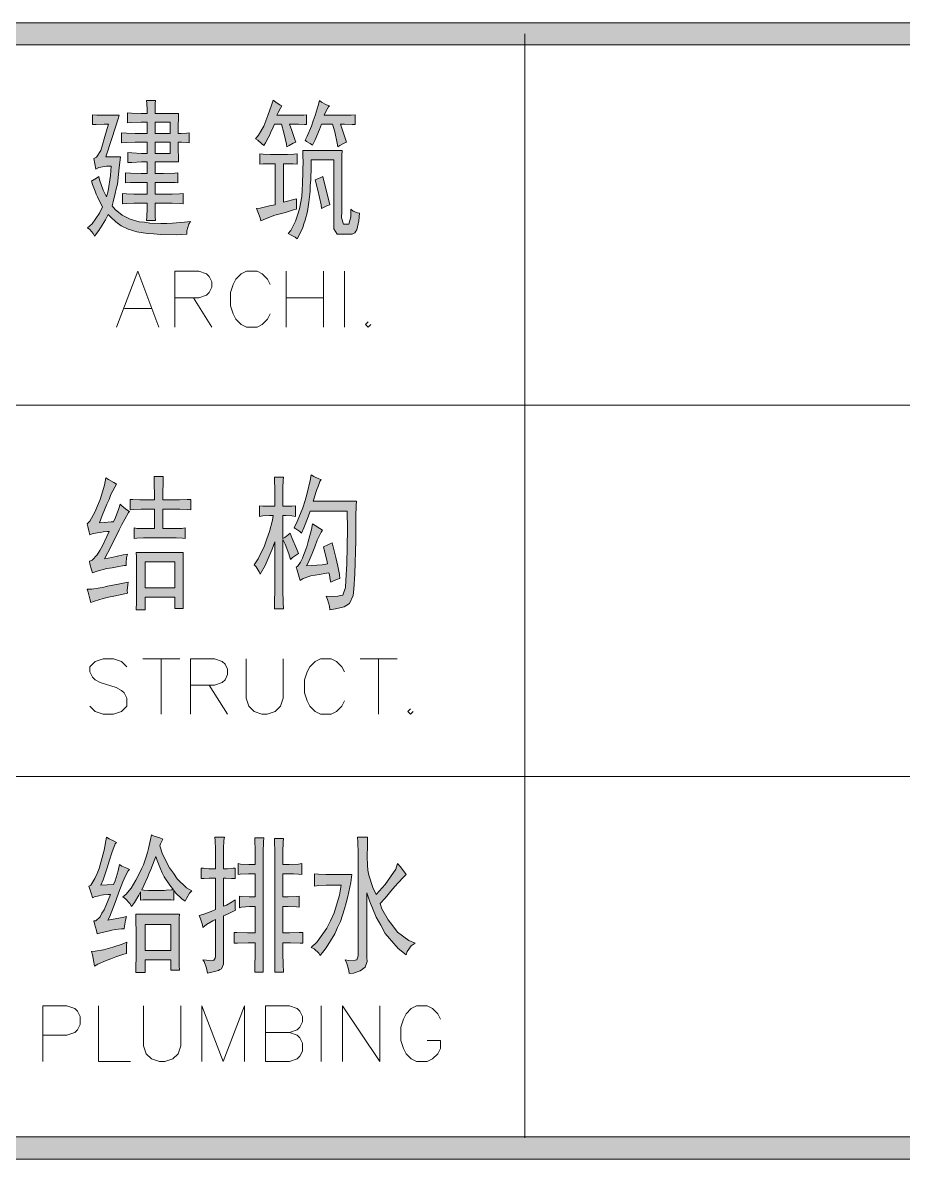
# Model space of a CAD drawing. Header units: millimetres. Extents: x -30643 to 86172, y -19411 to 63186.
# Drawn here: x 77469 to 79800, y 43018 to 46024 of the extents above; entities that cross this region are included whole.
import ezdxf

# ---------------------------------------------------------------- set-up
doc = ezdxf.new("R2010")
doc.units = ezdxf.units.MM

msp = doc.modelspace()

# ---------------------------------------------------------------- hatches: boundary and pattern name
h = msp.add_hatch(color=0)
h.dxf.hatch_style = 2
h.paths.add_polyline_path([(77327.1, 45966), (77327.1, 46024.4), (84204.9, 46024.4), (84204.9, 45966)])
h = msp.add_hatch(color=0)
h.paths.add_polyline_path([(77798.6, 45784.5), (77798.6, 45794.3), (77797.9, 45811.2), (77797.2, 45818.3), (77820.4, 45818.3), (77819.7, 45811.2), (77819.7, 45794.3), (77819.7, 45784.5), (77881.6, 45784.5), (77881.6, 45774.6), (77880.9, 45748.6), (77880.9, 45731.7), (77888.7, 45731.7), (77903.4, 45732.4), (77909.8, 45733.1), (77909.8, 45707.1), (77904.1, 45707.8), (77889.4, 45708.5), (77880.9, 45708.5), (77880.9, 45691.6), (77881.6, 45665.6), (77881.6, 45656.4), (77819.7, 45656.4), (77819.7, 45625.5), (77842.2, 45625.5), (77871.8, 45626.2), (77879.5, 45626.9), (77879.5, 45600.8), (77872.5, 45601.5), (77842.2, 45602.2), (77819.7, 45602.2), (77819.7, 45571.3), (77854.2, 45571.3), (77864.7, 45571.3), (77885.1, 45572), (77894.3, 45572.7), (77894.3, 45545.2), (77885.1, 45545.9), (77864.7, 45546.7), (77854.2, 45546.7), (77819.7, 45546.7), (77819.7, 45533.3), (77819.7, 45510.8), (77820.4, 45501.6), (77797.2, 45501.6), (77797.9, 45510.8), (77798.6, 45533.3), (77798.6, 45546.7), (77771.8, 45546.7), (77763.4, 45546.7), (77744.4, 45545.9), (77733.8, 45545.2), (77733.8, 45572.7), (77743.7, 45572), (77763.4, 45571.3), (77773.2, 45571.3), (77798.6, 45571.3), (77798.6, 45602.2), (77782.4, 45602.2), (77754.3, 45601.5), (77741.6, 45600.8), (77741.6, 45626.9), (77754.3, 45626.2), (77783.1, 45625.5), (77798.6, 45625.5), (77798.6, 45656.4), (77783.8, 45656.4), (77757.8, 45655), (77747.9, 45654.3), (77747.9, 45681.1), (77757.8, 45680.3), (77783.8, 45678.9), (77798.6, 45678.9), (77798.6, 45708.5), (77777.5, 45708.5), (77766.9, 45708.5), (77744.4, 45707.8), (77731, 45707.1), (77731, 45733.1), (77744.4, 45732.4), (77766.9, 45731.7), (77777.5, 45731.7), (77798.6, 45731.7), (77798.6, 45761.3), (77783.1, 45761.3), (77757.1, 45760.6), (77746.5, 45759.2), (77746.5, 45785.9), (77757.1, 45785.2), (77783.1, 45784.5)])
h.paths.add_polyline_path([(77859.8, 45678.9), (77859.8, 45708.5), (77819.7, 45708.5), (77819.7, 45678.9)])
h.paths.add_polyline_path([(77859.8, 45731.7), (77859.8, 45761.3), (77819.7, 45761.3), (77819.7, 45731.7)])
h = msp.add_hatch(color=0)
h.dxf.hatch_style = 2
h.paths.add_polyline_path([(78155.3, 45804.2), (78151.8, 45798.6), (78145.5, 45786.6), (78142, 45779.6), (78182.8, 45779.6), (78194.8, 45779.6), (78213.8, 45780.3), (78220.8, 45781), (78220.8, 45754.9), (78215.2, 45755.6), (78199.7, 45756.3), (78189.8, 45756.3), (78175.8, 45756.3), (78181.4, 45739.5), (78189.8, 45715.5), (78191.9, 45708.5), (78185.6, 45705.7), (78174.3, 45699.3), (78168.7, 45696.5), (78168, 45702.9), (78160.3, 45733.1), (78153.9, 45756.3), (78135.6, 45756.3), (78132.1, 45747.9), (78125.1, 45733.1), (78122.3, 45726.1), (78118.8, 45719.8), (78111.7, 45706.4), (78107.5, 45699.3), (78102.6, 45704.3), (78091.3, 45713.4), (78085.7, 45717.6), (78093.4, 45726.8), (78107.5, 45750.7), (78113.1, 45764.8), (78118.1, 45778.9), (78127.9, 45806.3), (78132.1, 45819.7), (78139.2, 45814), (78151.1, 45806.3)])
h = msp.add_hatch(color=0)
h.dxf.hatch_style = 2
h.paths.add_polyline_path([(78236.3, 45700.8), (78230.6, 45705), (78220.8, 45710.6), (78216.6, 45713.4), (78222.2, 45724.7), (78233.5, 45750.7), (78238.4, 45764.8), (78243.3, 45778.9), (78251.8, 45805.6), (78254.6, 45818.3), (78260.2, 45814), (78273.6, 45807), (78281.3, 45804.2), (78278.5, 45802.1), (78271.5, 45789.4), (78267.2, 45779.6), (78308.7, 45779.6), (78318.6, 45779.6), (78339, 45780.3), (78349.6, 45781), (78349.6, 45754.9), (78341.1, 45755.6), (78321.4, 45756.3), (78310.2, 45756.3), (78315.8, 45740.2), (78324.2, 45716.2), (78326.3, 45708.5), (78320, 45705.7), (78308.7, 45699.3), (78303.1, 45696.5), (78301.7, 45705.7), (78295.4, 45735.9), (78289, 45756.3), (78260.2, 45756.3), (78255.3, 45742.3), (78243.3, 45714.8)])
h = msp.add_hatch(color=0)
h.dxf.hatch_style = 2
h.paths.add_polyline_path([(77724.7, 45779.6), (77722.6, 45773.2), (77705, 45718.3), (77689.5, 45669.8), (77728.2, 45669.8), (77724.7, 45640.2), (77719.8, 45597.3), (77717, 45585.4), (77714.1, 45572.7), (77708.5, 45550.2), (77705.7, 45540.3), (77714.1, 45530.5), (77732.4, 45515), (77743, 45510.1), (77753.5, 45505.1), (77777.5, 45498.1), (77791.5, 45496.7), (77805.6, 45494.6), (77835.2, 45493.2), (77850.7, 45493.2), (77866.1, 45493.9), (77897.8, 45496.7), (77913.3, 45498.8), (77909.1, 45491.1), (77904.1, 45474.2), (77904.1, 45465), (77877.4, 45463.6), (77833.8, 45464.3), (77816.2, 45465.7), (77799.3, 45466.4), (77771.1, 45471.4), (77759.9, 45474.9), (77748.6, 45478.4), (77729.6, 45486.8), (77722.6, 45492.5), (77715.5, 45498.1), (77702.2, 45510.1), (77695.1, 45517.1), (77688.8, 45503), (77670.5, 45474.9), (77659.3, 45460.1), (77655.7, 45466.4), (77646.6, 45477), (77641, 45481.9), (77652.9, 45492.5), (77672.6, 45520.6), (77680.4, 45537.5), (77675.4, 45546.7), (77667, 45563.5), (77663.5, 45571.3), (77660.7, 45579), (77654.3, 45596.6), (77651.5, 45606.5), (77654.3, 45607.2), (77664.2, 45612.8), (77671.2, 45617.7), (77672.6, 45608.6), (77682.5, 45581.1), (77690.9, 45563.5), (77695.1, 45579.7), (77701.5, 45620.5), (77703.6, 45645.2), (77690.9, 45645.2), (77670.5, 45641.6), (77662.8, 45637.4), (77657.1, 45665.6), (77664.2, 45668.4), (77676.1, 45686.7), (77680.4, 45701.5), (77685.3, 45716.9), (77693, 45744.4), (77696.5, 45756.3), (77685.3, 45756.3), (77663.5, 45755.6), (77653.6, 45754.9), (77653.6, 45781), (77665.6, 45780.3), (77700.8, 45779.6)])
h = msp.add_hatch(color=0)
h.dxf.hatch_style = 2
h.paths.add_polyline_path([(78161.7, 45676.1), (78170.1, 45676.1), (78187, 45676.8), (78195.5, 45677.5), (78195.5, 45650.1), (78185.6, 45650.8), (78168, 45651.5), (78159.6, 45651.5), (78159.6, 45549.5), (78194, 45558.6), (78194, 45549.5), (78194, 45535.4), (78194, 45531.2), (78186.3, 45529.1), (78164.5, 45522.7), (78151.1, 45518.5), (78137.1, 45515), (78111.7, 45505.8), (78099.8, 45500.2), (78097.6, 45507.9), (78092, 45524.1), (78087.8, 45532.6), (78097.6, 45534), (78122.3, 45539.6), (78137.8, 45543.1), (78137.8, 45651.5), (78126.5, 45651.5), (78106.1, 45650.8), (78096.9, 45650.1), (78096.9, 45677.5), (78106.1, 45676.8), (78124.4, 45676.1), (78132.8, 45676.1)])
h = msp.add_hatch(color=0)
h.dxf.hatch_style = 2
h.paths.add_polyline_path([(78315.1, 45686.7), (78314.4, 45673.3), (78313.7, 45645.9), (78313.7, 45633.2), (78313.7, 45524.8), (78313, 45507.9), (78318.6, 45491.1), (78324.2, 45491.1), (78328.5, 45491.1), (78332.7, 45491.1), (78337.6, 45510.8), (78337.6, 45531.2), (78343.9, 45526.2), (78355.2, 45521.3), (78360.8, 45520.6), (78358.7, 45500.2), (78353.8, 45476.3), (78351, 45472.8), (78348.9, 45468.5), (78341.1, 45465), (78335.5, 45465), (78311.6, 45465), (78301.7, 45465), (78292.6, 45479.1), (78292.6, 45493.9), (78292.6, 45662.1), (78232.8, 45662.1), (78232.8, 45643.1), (78232, 45608.6), (78230.6, 45593.1), (78229.9, 45577.6), (78227.1, 45549.5), (78225, 45537.5), (78222.9, 45524.8), (78217.3, 45502.3), (78213.8, 45492.5), (78210.9, 45482.6), (78201.1, 45462.2), (78195.5, 45452.4), (78190.5, 45457.3), (78178.6, 45463.6), (78172.2, 45466.4), (78179.3, 45474.9), (78191.2, 45499.5), (78196.9, 45515.7), (78201.8, 45531.9), (78208.1, 45564.9), (78208.8, 45581.8), (78209.5, 45598.7), (78210.9, 45628.3), (78210.9, 45640.2), (78211.6, 45652.2), (78210.9, 45675.4), (78210.9, 45686.7)])
h = msp.add_hatch(color=0)
h.dxf.hatch_style = 2
h.paths.add_polyline_path([(78282.7, 45543.1), (78275.7, 45541), (78265.1, 45535.4), (78260.2, 45532.6), (78259.5, 45543.1), (78250.3, 45581.1), (78243.3, 45608.6), (78247.5, 45610.7), (78258.1, 45614.9), (78263.7, 45617.7)])
h = msp.add_hatch(color=0)
h.dxf.hatch_style = 2
h.paths.add_polyline_path([(77717.7, 44803.6), (77712.7, 44795.8), (77702.9, 44776.1), (77698, 44763.5), (77692.3, 44750.8), (77679.7, 44720.5), (77672.6, 44701.5), (77685.3, 44702.2), (77703.6, 44703.6), (77709.2, 44703.6), (77714.8, 44715.6), (77723.3, 44739.5), (77726.8, 44750.8), (77732.4, 44745.9), (77745.1, 44736), (77752.1, 44731.1), (77749.3, 44728.3), (77739.5, 44710.7), (77731.7, 44697.3), (77724.7, 44683.2), (77702.2, 44637.5), (77686, 44605.8), (77705, 44610.1), (77735.3, 44616.4), (77746.5, 44618.5), (77744.4, 44610.1), (77743, 44595.3), (77743, 44588.9), (77738.1, 44588.2), (77719.1, 44585.4), (77705.7, 44582.6), (77692.3, 44580.5), (77666.3, 44573.5), (77653.6, 44569.2), (77651.5, 44577), (77647.3, 44592.5), (77645.9, 44600.2), (77652.9, 44602.3), (77666.3, 44616.4), (77673.3, 44628.3), (77680.4, 44640.3), (77692.3, 44665.6), (77698, 44678.3), (77693.7, 44678.3), (77681.8, 44677.6), (77674, 44676.2), (77666.3, 44674.8), (77652.9, 44672), (77646.6, 44669.2), (77645.2, 44676.9), (77641.7, 44691.7), (77640.3, 44698.7), (77646.6, 44705.8), (77660, 44729.7), (77667, 44746.6), (77674, 44763.5), (77686, 44800.8), (77689.5, 44820.5), (77696.5, 44816.2), (77710.6, 44807.8)])
h = msp.add_hatch(color=0)
h.dxf.hatch_style = 2
h.paths.add_polyline_path([(77818.3, 44762), (77818.3, 44774.7), (77817.6, 44805.7), (77816.9, 44824), (77841.5, 44824), (77840.8, 44809.9), (77840.1, 44778.9), (77840.1, 44762), (77873.9, 44762), (77884.4, 44762), (77904.8, 44762.8), (77914, 44763.5), (77914, 44736), (77904.8, 44736.7), (77885.1, 44737.4), (77874.6, 44737.4), (77840.1, 44737.4), (77840.1, 44686.1), (77866.8, 44686.1), (77874.6, 44686.1), (77890.8, 44686.8), (77899.2, 44688.2), (77899.2, 44660), (77892.2, 44660.7), (77875.3, 44661.4), (77865.4, 44661.4), (77798.6, 44661.4), (77788.7, 44661.4), (77771.1, 44660.7), (77764.1, 44660), (77764.1, 44688.2), (77771.1, 44686.8), (77787.3, 44686.1), (77796.5, 44686.1), (77818.3, 44686.1), (77818.3, 44737.4), (77793, 44737.4), (77782.4, 44737.4), (77762.7, 44736.7), (77753.5, 44736), (77753.5, 44763.5), (77760.6, 44762.8), (77779.6, 44762), (77790.1, 44762)])
h = msp.add_hatch(color=0)
h.dxf.hatch_style = 2
h.paths.add_polyline_path([(78177.9, 44604.4), (78173.6, 44619.2), (78163.8, 44645.2), (78158.2, 44657.2), (78158.2, 44539.7), (78158.2, 44523.5), (78158.9, 44490.4), (78159.6, 44473.5), (78135.6, 44473.5), (78135.6, 44491.1), (78136.3, 44524.2), (78136.3, 44539.7), (78136.3, 44650.9), (78130, 44631.9), (78111, 44588.9), (78098.3, 44565.7), (78094.8, 44572.1), (78087.1, 44584.7), (78082.2, 44590.4), (78092.7, 44605.8), (78109.6, 44640.3), (78115.9, 44659.3), (78123, 44678.3), (78130.7, 44708.6), (78132.1, 44720.5), (78122.3, 44720.5), (78104.7, 44719.8), (78096.2, 44718.4), (78096.2, 44746.6), (78104.7, 44745.9), (78125.1, 44745.2), (78136.3, 44745.2), (78136.3, 44780.3), (78136.3, 44792.3), (78135.6, 44812.7), (78135.6, 44821.9), (78159.6, 44821.9), (78158.9, 44814.1), (78158.2, 44793.7), (78158.2, 44780.3), (78158.2, 44745.2), (78165.9, 44745.2), (78182.1, 44745.9), (78191.2, 44746.6), (78191.2, 44718.4), (78182.1, 44719.8), (78165.9, 44720.5), (78158.2, 44720.5), (78158.2, 44660), (78163.1, 44662.8), (78172.2, 44669.9), (78177.2, 44674.1), (78182.8, 44660), (78194, 44633.3), (78199, 44619.9), (78194, 44617.1), (78183.5, 44609.3)])
h = msp.add_hatch(color=0)
h.dxf.hatch_style = 2
h.paths.add_polyline_path([(78259.5, 44816.2), (78256, 44810.6), (78251, 44797.2), (78248.2, 44789.5), (78245.4, 44781.8), (78240.5, 44766.3), (78238.4, 44758.5), (78353.1, 44758.5), (78352.4, 44747.3), (78351, 44718.4), (78351, 44701.5), (78351, 44654.4), (78348.2, 44566.4), (78346, 44525.6), (78343.9, 44508.7), (78334.1, 44487.6), (78327, 44483.4), (78320, 44479.2), (78297.5, 44473.5), (78282.7, 44471.4), (78281.3, 44480.6), (78276.4, 44498.2), (78272.9, 44507.3), (78285.5, 44506.6), (78303.8, 44507.3), (78310.2, 44508.7), (78316.5, 44510.1), (78324.2, 44530.5), (78324.9, 44548.8), (78327.7, 44592.5), (78329.2, 44683.9), (78328.5, 44732.5), (78229.9, 44732.5), (78225, 44717), (78213.8, 44688.2), (78207.4, 44674.1), (78202.5, 44678.3), (78192.6, 44685.3), (78187.7, 44688.2), (78196.2, 44705.1), (78210.9, 44740.9), (78216.6, 44760.6), (78222.2, 44779.6), (78229.9, 44813.4), (78232.8, 44828.2), (78239.8, 44824), (78253.2, 44817.6)])
h = msp.add_hatch(color=0)
h.dxf.hatch_style = 2
h.paths.add_polyline_path([(78279.9, 44569.2), (78273.6, 44568.5), (78255.3, 44565), (78243.3, 44562.9), (78232, 44560.8), (78211.6, 44553.8), (78203.9, 44548.8), (78201.1, 44558), (78196.2, 44576.3), (78193.3, 44584.7), (78196.9, 44586.1), (78204.6, 44597.4), (78209.5, 44607.9), (78213.8, 44617.8), (78221.5, 44638.2), (78224.3, 44648.8), (78227.1, 44658.6), (78233.5, 44683.9), (78236.3, 44698.7), (78243.3, 44694.5), (78256, 44686.1), (78263, 44681.8), (78259.5, 44676.9), (78248.9, 44655.1), (78242.6, 44637.5), (78235.6, 44620.6), (78225, 44595.3), (78220.8, 44587.5), (78233.5, 44588.2), (78261.6, 44590.4), (78276.4, 44592.5), (78274.3, 44603), (78268.6, 44626.2), (78265.1, 44638.2), (78288.3, 44648.1), (78291.9, 44634.7), (78298.2, 44610.1), (78301, 44598.1), (78303.8, 44586.8), (78308, 44564.3), (78308.7, 44553.8), (78302.4, 44552.4), (78290.5, 44547.4), (78284.8, 44544.6), (78283.4, 44550.9), (78281.3, 44563.6)])
h = msp.add_hatch(color=0)
h.paths.add_polyline_path([(77894.3, 44622.7), (77894.3, 44612.9), (77893.6, 44590.4), (77893.6, 44578.4), (77893.6, 44525.6), (77893.6, 44510.8), (77894.3, 44485.5), (77894.3, 44474.9), (77871.8, 44474.9), (77871.8, 44504.5), (77793, 44504.5), (77793, 44471.4), (77769.7, 44471.4), (77770.4, 44491.8), (77770.4, 44517.9), (77770.4, 44524.2), (77770.4, 44581.2), (77770.4, 44590.4), (77770.4, 44611.5), (77769.7, 44622.7)])
h.paths.add_polyline_path([(77871.8, 44529.1), (77871.8, 44598.1), (77793, 44598.1), (77793, 44529.1)])
h = msp.add_hatch(color=0)
h.dxf.hatch_style = 2
h.paths.add_polyline_path([(77748.6, 44544.6), (77747.2, 44537.6), (77745.8, 44522.8), (77746.5, 44515.1), (77735.3, 44512.9), (77710.6, 44507.3), (77696.5, 44504.5), (77682.5, 44501), (77659.3, 44493.9), (77649.4, 44490.4), (77646.6, 44500.3), (77642.4, 44517.9), (77640.3, 44525.6), (77652.2, 44526.3), (77674, 44529.1), (77683.9, 44531.2), (77693.7, 44533.4), (77726.1, 44539.7)])
h = msp.add_hatch(color=0)
h.dxf.hatch_style = 2
h.paths.add_polyline_path([(77717.7, 43855.7), (77714.1, 43852.2), (77705, 43828.3), (77698.7, 43808.6), (77693, 43788.9), (77681.8, 43756.5), (77676.1, 43743.1), (77709.2, 43744.5), (77714.1, 43754.4), (77721.9, 43781.1), (77725.4, 43797.3), (77731.7, 43793.1), (77745.1, 43787.5), (77752.1, 43784.6), (77748.6, 43780.4), (77741.6, 43767.7), (77738.1, 43759.3), (77734.5, 43751.6), (77724, 43724.1), (77717, 43704.4), (77709.9, 43685.4), (77698.7, 43658), (77694.4, 43650.2), (77708.5, 43653), (77733.1, 43657.3), (77744.4, 43660.1), (77741.6, 43650.2), (77738.8, 43634.1), (77738.1, 43627), (77731, 43627), (77714.8, 43625.6), (77705, 43623.5), (77695.8, 43621.4), (77676.1, 43616.5), (77666.3, 43613.6), (77664.2, 43622.8), (77659.3, 43640.4), (77657.1, 43648.8), (77662.8, 43648.8), (77674, 43658.7), (77679, 43668.5), (77684.6, 43677.7), (77695.1, 43703), (77701.5, 43718.5), (77695.1, 43718.5), (77683.2, 43717.1), (77676.8, 43716.4), (77670.5, 43715), (77659.3, 43711.5), (77653.6, 43709.3), (77652.2, 43716.4), (77647.3, 43731.9), (77644.5, 43740.3), (77649.4, 43743.1), (77660, 43760), (77666.3, 43773.4), (77671.9, 43786.7), (77684.6, 43835.3), (77690.9, 43869.8), (77698, 43865.6), (77711.3, 43859.2)])
h = msp.add_hatch(color=0)
h.paths.add_polyline_path([(77840.1, 43864.9), (77838, 43861.3), (77833.8, 43852.2), (77832.4, 43846.6), (77839.4, 43824.7), (77857.7, 43788.9), (77868.2, 43774.1), (77878.1, 43759.3), (77902.7, 43736.1), (77916.8, 43727.6), (77911.2, 43721.3), (77902.7, 43707.9), (77899.2, 43700.2), (77890.1, 43706.5), (77874.6, 43721.3), (77869, 43729), (77869, 43703), (77862.6, 43703.7), (77851.4, 43704.4), (77845.7, 43704.4), (77809.1, 43704.4), (77802.1, 43704.4), (77788, 43703.7), (77781, 43703), (77781, 43724.8), (77776.8, 43716.4), (77764.8, 43696.7), (77757.1, 43686.1), (77752.8, 43693.9), (77741.6, 43706.5), (77734.5, 43712.2), (77742.3, 43718.5), (77756.4, 43734.7), (77762.7, 43745.2), (77769, 43755.8), (77779.6, 43776.2), (77783.8, 43786), (77788.7, 43796.6), (77795.8, 43817.7), (77799.3, 43829), (77802.1, 43840.2), (77807.7, 43863.4), (77809.8, 43876.1), (77817.6, 43872.6), (77832.4, 43867.7)])
h.paths.add_polyline_path([(77868.2, 43730.5), (77858.4, 43742.4), (77843.6, 43764.9), (77838.7, 43775.5), (77833.8, 43786), (77825.3, 43807.9), (77821.8, 43818.4), (77816.9, 43807.2), (77808.4, 43784.6), (77804.2, 43774.1), (77800, 43763.5), (77790.1, 43741.7), (77784.5, 43730.5), (77790.1, 43729.8), (77802.1, 43729), (77809.1, 43729), (77843.6, 43729), (77849.2, 43729.8), (77861.9, 43730.5)])
h = msp.add_hatch(color=0)
h.dxf.hatch_style = 2
h.paths.add_polyline_path([(77936.5, 43662.9), (77946.4, 43665), (77968.2, 43672.8), (77979.4, 43678.4), (77979.4, 43761.4), (77969.6, 43761.4), (77962.5, 43761.4), (77949.2, 43760.7), (77942.1, 43760), (77942.1, 43788.2), (77947.8, 43787.5), (77961.8, 43786), (77969.6, 43786), (77979.4, 43786), (77979.4, 43828.3), (77979.4, 43838.8), (77978.7, 43859.9), (77978, 43869.8), (78003.4, 43869.8), (78001.9, 43861.3), (78001.2, 43840.2), (78001.2, 43828.3), (78001.2, 43786), (78011.8, 43786), (78026.6, 43787.5), (78031.5, 43788.2), (78031.5, 43760), (78021.6, 43760.7), (78006.9, 43761.4), (78001.2, 43761.4), (78001.2, 43687.5), (78008.3, 43690.3), (78023.8, 43698.8), (78031.5, 43704.4), (78031.5, 43695.3), (78031.5, 43681.2), (78032.2, 43677), (78027.3, 43674.2), (78011.8, 43666.4), (78001.2, 43661.5), (78001.2, 43544), (78000.5, 43534.1), (77995.6, 43521.5), (77991.4, 43519.4), (77987.2, 43517.2), (77970.3, 43512.3), (77958.3, 43510.2), (77956.2, 43522.9), (77949.9, 43541.2), (77946.4, 43545.4), (77956.2, 43544), (77969.6, 43542.6), (77972.4, 43543.3), (77975.2, 43544), (77978.7, 43549.6), (77979.4, 43554.5), (77979.4, 43652.3), (77972.4, 43648.8), (77956.2, 43638.3), (77946.4, 43630.5), (77944.9, 43637.6), (77940, 43653.8)])
h = msp.add_hatch(color=0)
h.dxf.hatch_style = 2
h.paths.add_polyline_path([(78381.9, 43869.8), (78381.9, 43857.8), (78381.9, 43837.4), (78381.2, 43828.3), (78381.2, 43818.4), (78381.9, 43795.9), (78383.3, 43782.5), (78385.5, 43769.2), (78396, 43736.8), (78405.2, 43718.5), (78429.1, 43744.5), (78457.2, 43785.3), (78461.4, 43800.1), (78468.5, 43792.4), (78479.7, 43777.6), (78484.7, 43770.6), (78477.6, 43764.2), (78462.9, 43748.8), (78455.1, 43740.3), (78448.1, 43731.9), (78428.4, 43708.6), (78415.7, 43693.9), (78419.9, 43680.5), (78436.8, 43650.9), (78448.8, 43634.8), (78461.4, 43618.6), (78491, 43596.1), (78507.9, 43589), (78498, 43582.7), (78486.8, 43567.2), (78484.7, 43558.1), (78462.9, 43575.6), (78429.1, 43615.1), (78417.1, 43636.9), (78405.2, 43658), (78386.9, 43701.6), (78380.5, 43722.7), (78380.5, 43551.7), (78381.2, 43541.2), (78375.6, 43525.7), (78368.6, 43520.8), (78362.2, 43516.5), (78344.6, 43510.2), (78333.4, 43508.8), (78332.7, 43517.2), (78327.7, 43535.5), (78322.8, 43545.4), (78332, 43543.3), (78345.3, 43542.6), (78349.6, 43544), (78353.8, 43545.4), (78357.3, 43555.9), (78357.3, 43564.4), (78357.3, 43807.9), (78357.3, 43827.6), (78356.6, 43857.8), (78355.2, 43869.8)])
h = msp.add_hatch(color=0)
h.dxf.hatch_style = 2
h.paths.add_polyline_path([(78084.3, 43818.4), (78084.3, 43836.7), (78083.6, 43861.3), (78083.6, 43868.4), (78107.5, 43868.4), (78106.8, 43857.1), (78106.1, 43829.7), (78106.1, 43812.8), (78106.1, 43513), (78083.6, 43513), (78083.6, 43529.9), (78084.3, 43557.3), (78084.3, 43567.2), (78084.3, 43590.4), (78066, 43590.4), (78037.8, 43589.7), (78028.7, 43589), (78028.7, 43617.9), (78036.4, 43617.2), (78063.9, 43616.5), (78084.3, 43616.5), (78084.3, 43686.1), (78069.5, 43686.1), (78048.4, 43684.7), (78042.8, 43682.6), (78042.8, 43713.6), (78047.7, 43712.9), (78068.8, 43712.2), (78084.3, 43712.2), (78084.3, 43772.7), (78067.4, 43772.7), (78044.9, 43772), (78039.2, 43770.6), (78039.2, 43800.1), (78045.6, 43798.7), (78068.1, 43797.3), (78084.3, 43797.3)])
h = msp.add_hatch(color=0)
h.dxf.hatch_style = 2
h.paths.add_polyline_path([(78159.6, 43866.3), (78158.9, 43856.4), (78158.2, 43831.1), (78158.2, 43815.6), (78158.2, 43797.3), (78174.3, 43797.3), (78199, 43798.7), (78208.1, 43800.1), (78208.1, 43770.6), (78199.7, 43772), (78186.3, 43772.7), (78181.4, 43772.7), (78158.2, 43772.7), (78158.2, 43712.2), (78172.2, 43712.2), (78194, 43712.9), (78201.1, 43713.6), (78201.1, 43684.7), (78194, 43685.4), (78172.2, 43686.1), (78158.2, 43686.1), (78158.2, 43616.5), (78175.1, 43616.5), (78201.1, 43617.2), (78210.9, 43617.9), (78210.9, 43589), (78203.9, 43589.7), (78177.9, 43590.4), (78158.2, 43590.4), (78158.2, 43567.2), (78158.2, 43560.9), (78158.9, 43534.1), (78159.6, 43513), (78136.3, 43513), (78136.3, 43815.6), (78136.3, 43832.5), (78135.6, 43857.8), (78135.6, 43866.3)])
h = msp.add_hatch(color=0)
h.dxf.hatch_style = 2
h.paths.add_polyline_path([(78340.4, 43770.6), (78337.6, 43750.2), (78329.9, 43712.9), (78325.6, 43696), (78321.4, 43679.8), (78310.2, 43646.7), (78302.4, 43630.5), (78295.4, 43614.3), (78272.9, 43577.1), (78256.7, 43556.6), (78253.2, 43563), (78240.5, 43574.2), (78232.8, 43577.8), (78248.9, 43593.2), (78274.3, 43629.1), (78284.1, 43648.8), (78294, 43669.2), (78308, 43716.4), (78312.3, 43743.1), (78281.3, 43743.1), (78272.9, 43743.1), (78253.2, 43741.7), (78241.9, 43740.3), (78241.9, 43772.7), (78252.5, 43772), (78271.5, 43770.6), (78279.9, 43770.6)])
h = msp.add_hatch(color=0)
h.paths.add_polyline_path([(77861.2, 43517.9), (77861.2, 43545.4), (77793, 43545.4), (77793, 43511.6), (77768.3, 43511.6), (77769, 43520.8), (77769.7, 43558.1), (77769.7, 43585.5), (77769.7, 43613.6), (77769, 43653.8), (77768.3, 43665.7), (77884.4, 43665.7), (77883.7, 43655.9), (77883, 43620.7), (77883, 43594.6), (77883, 43569.3), (77883.7, 43530.6), (77884.4, 43517.9)])
h.paths.add_polyline_path([(77861.2, 43570), (77861.2, 43638.3), (77793, 43638.3), (77793, 43570)])
h = msp.add_hatch(color=0)
h.dxf.hatch_style = 2
h.paths.add_polyline_path([(77651.5, 43567.2), (77661.4, 43567.9), (77683.2, 43572.1), (77695.1, 43575.6), (77707.8, 43579.2), (77732.4, 43586.9), (77745.1, 43591.8), (77744.4, 43584.1), (77743.7, 43569.3), (77744.4, 43562.3), (77736.7, 43560.2), (77715.5, 43553.1), (77702.2, 43548.2), (77688.8, 43542.6), (77667.7, 43533.4), (77659.3, 43528.5), (77657.8, 43539.1), (77653.6, 43558.8)])
h = msp.add_hatch(color=0)
h.dxf.hatch_style = 2
h.paths.add_polyline_path([(77346.8, 43017.6), (77346.8, 43076.7), (84204.9, 43076.7), (84204.9, 43017.6)])

# ---------------------------------------------------------------- linework, layer by layer
at = {"color": 0, "lineweight": 0}
for points in [[(77327.1, 45966), (77327.1, 46024.4), (84204.9, 46024.4), (84204.9, 45966)], [(77798.6, 45784.5), (77798.6, 45794.3), (77797.9, 45811.2), (77797.2, 45818.3), (77820.4, 45818.3), (77819.7, 45811.2), (77819.7, 45794.3), (77819.7, 45784.5), (77881.6, 45784.5), (77881.6, 45774.6), (77880.9, 45748.6), (77880.9, 45731.7), (77888.7, 45731.7), (77903.4, 45732.4), (77909.8, 45733.1), (77909.8, 45707.1), (77904.1, 45707.8), (77889.4, 45708.5), (77880.9, 45708.5), (77880.9, 45691.6), (77881.6, 45665.6), (77881.6, 45656.4), (77819.7, 45656.4), (77819.7, 45625.5), (77842.2, 45625.5), (77871.8, 45626.2), (77879.5, 45626.9), (77879.5, 45600.8), (77872.5, 45601.5), (77842.2, 45602.2), (77819.7, 45602.2), (77819.7, 45571.3), (77854.2, 45571.3), (77864.7, 45571.3), (77885.1, 45572), (77894.3, 45572.7), (77894.3, 45545.2), (77885.1, 45545.9), (77864.7, 45546.7), (77854.2, 45546.7), (77819.7, 45546.7), (77819.7, 45533.3), (77819.7, 45510.8), (77820.4, 45501.6), (77797.2, 45501.6), (77797.9, 45510.8), (77798.6, 45533.3), (77798.6, 45546.7), (77771.8, 45546.7), (77763.4, 45546.7), (77744.4, 45545.9), (77733.8, 45545.2), (77733.8, 45572.7), (77743.7, 45572), (77763.4, 45571.3), (77773.2, 45571.3), (77798.6, 45571.3), (77798.6, 45602.2), (77782.4, 45602.2), (77754.3, 45601.5), (77741.6, 45600.8), (77741.6, 45626.9), (77754.3, 45626.2), (77783.1, 45625.5), (77798.6, 45625.5), (77798.6, 45656.4), (77783.8, 45656.4), (77757.8, 45655), (77747.9, 45654.3), (77747.9, 45681.1), (77757.8, 45680.3), (77783.8, 45678.9), (77798.6, 45678.9), (77798.6, 45708.5), (77777.5, 45708.5), (77766.9, 45708.5), (77744.4, 45707.8), (77731, 45707.1), (77731, 45733.1), (77744.4, 45732.4), (77766.9, 45731.7), (77777.5, 45731.7), (77798.6, 45731.7), (77798.6, 45761.3), (77783.1, 45761.3), (77757.1, 45760.6), (77746.5, 45759.2), (77746.5, 45785.9), (77757.1, 45785.2), (77783.1, 45784.5)], [(78155.3, 45804.2), (78151.8, 45798.6), (78145.5, 45786.6), (78142, 45779.6), (78182.8, 45779.6), (78194.8, 45779.6), (78213.8, 45780.3), (78220.8, 45781), (78220.8, 45754.9), (78215.2, 45755.6), (78199.7, 45756.3), (78189.8, 45756.3), (78175.8, 45756.3), (78181.4, 45739.5), (78189.8, 45715.5), (78191.9, 45708.5), (78185.6, 45705.7), (78174.3, 45699.3), (78168.7, 45696.5), (78168, 45702.9), (78160.3, 45733.1), (78153.9, 45756.3), (78135.6, 45756.3), (78132.1, 45747.9), (78125.1, 45733.1), (78122.3, 45726.1), (78118.8, 45719.8), (78111.7, 45706.4), (78107.5, 45699.3), (78102.6, 45704.3), (78091.3, 45713.4), (78085.7, 45717.6), (78093.4, 45726.8), (78107.5, 45750.7), (78113.1, 45764.8), (78118.1, 45778.9), (78127.9, 45806.3), (78132.1, 45819.7), (78139.2, 45814), (78151.1, 45806.3)], [(78236.3, 45700.8), (78230.6, 45705), (78220.8, 45710.6), (78216.6, 45713.4), (78222.2, 45724.7), (78233.5, 45750.7), (78238.4, 45764.8), (78243.3, 45778.9), (78251.8, 45805.6), (78254.6, 45818.3), (78260.2, 45814), (78273.6, 45807), (78281.3, 45804.2), (78278.5, 45802.1), (78271.5, 45789.4), (78267.2, 45779.6), (78308.7, 45779.6), (78318.6, 45779.6), (78339, 45780.3), (78349.6, 45781), (78349.6, 45754.9), (78341.1, 45755.6), (78321.4, 45756.3), (78310.2, 45756.3), (78315.8, 45740.2), (78324.2, 45716.2), (78326.3, 45708.5), (78320, 45705.7), (78308.7, 45699.3), (78303.1, 45696.5), (78301.7, 45705.7), (78295.4, 45735.9), (78289, 45756.3), (78260.2, 45756.3), (78255.3, 45742.3), (78243.3, 45714.8)], [(77724.7, 45779.6), (77722.6, 45773.2), (77705, 45718.3), (77689.5, 45669.8), (77728.2, 45669.8), (77724.7, 45640.2), (77719.8, 45597.3), (77717, 45585.4), (77714.1, 45572.7), (77708.5, 45550.2), (77705.7, 45540.3), (77714.1, 45530.5), (77732.4, 45515), (77743, 45510.1), (77753.5, 45505.1), (77777.5, 45498.1), (77791.5, 45496.7), (77805.6, 45494.6), (77835.2, 45493.2), (77850.7, 45493.2), (77866.1, 45493.9), (77897.8, 45496.7), (77913.3, 45498.8), (77909.1, 45491.1), (77904.1, 45474.2), (77904.1, 45465), (77877.4, 45463.6), (77833.8, 45464.3), (77816.2, 45465.7), (77799.3, 45466.4), (77771.1, 45471.4), (77759.9, 45474.9), (77748.6, 45478.4), (77729.6, 45486.8), (77722.6, 45492.5), (77715.5, 45498.1), (77702.2, 45510.1), (77695.1, 45517.1), (77688.8, 45503), (77670.5, 45474.9), (77659.3, 45460.1), (77655.7, 45466.4), (77646.6, 45477), (77641, 45481.9), (77652.9, 45492.5), (77672.6, 45520.6), (77680.4, 45537.5), (77675.4, 45546.7), (77667, 45563.5), (77663.5, 45571.3), (77660.7, 45579), (77654.3, 45596.6), (77651.5, 45606.5), (77654.3, 45607.2), (77664.2, 45612.8), (77671.2, 45617.7), (77672.6, 45608.6), (77682.5, 45581.1), (77690.9, 45563.5), (77695.1, 45579.7), (77701.5, 45620.5), (77703.6, 45645.2), (77690.9, 45645.2), (77670.5, 45641.6), (77662.8, 45637.4), (77657.1, 45665.6), (77664.2, 45668.4), (77676.1, 45686.7), (77680.4, 45701.5), (77685.3, 45716.9), (77693, 45744.4), (77696.5, 45756.3), (77685.3, 45756.3), (77663.5, 45755.6), (77653.6, 45754.9), (77653.6, 45781), (77665.6, 45780.3), (77700.8, 45779.6)], [(77859.8, 45731.7), (77859.8, 45761.3), (77819.7, 45761.3), (77819.7, 45731.7)], [(77859.8, 45678.9), (77859.8, 45708.5), (77819.7, 45708.5), (77819.7, 45678.9)], [(78161.7, 45676.1), (78170.1, 45676.1), (78187, 45676.8), (78195.5, 45677.5), (78195.5, 45650.1), (78185.6, 45650.8), (78168, 45651.5), (78159.6, 45651.5), (78159.6, 45549.5), (78194, 45558.6), (78194, 45549.5), (78194, 45535.4), (78194, 45531.2), (78186.3, 45529.1), (78164.5, 45522.7), (78151.1, 45518.5), (78137.1, 45515), (78111.7, 45505.8), (78099.8, 45500.2), (78097.6, 45507.9), (78092, 45524.1), (78087.8, 45532.6), (78097.6, 45534), (78122.3, 45539.6), (78137.8, 45543.1), (78137.8, 45651.5), (78126.5, 45651.5), (78106.1, 45650.8), (78096.9, 45650.1), (78096.9, 45677.5), (78106.1, 45676.8), (78124.4, 45676.1), (78132.8, 45676.1)], [(78315.1, 45686.7), (78314.4, 45673.3), (78313.7, 45645.9), (78313.7, 45633.2), (78313.7, 45524.8), (78313, 45507.9), (78318.6, 45491.1), (78324.2, 45491.1), (78328.5, 45491.1), (78332.7, 45491.1), (78337.6, 45510.8), (78337.6, 45531.2), (78343.9, 45526.2), (78355.2, 45521.3), (78360.8, 45520.6), (78358.7, 45500.2), (78353.8, 45476.3), (78351, 45472.8), (78348.9, 45468.5), (78341.1, 45465), (78335.5, 45465), (78311.6, 45465), (78301.7, 45465), (78292.6, 45479.1), (78292.6, 45493.9), (78292.6, 45662.1), (78232.8, 45662.1), (78232.8, 45643.1), (78232, 45608.6), (78230.6, 45593.1), (78229.9, 45577.6), (78227.1, 45549.5), (78225, 45537.5), (78222.9, 45524.8), (78217.3, 45502.3), (78213.8, 45492.5), (78210.9, 45482.6), (78201.1, 45462.2), (78195.5, 45452.4), (78190.5, 45457.3), (78178.6, 45463.6), (78172.2, 45466.4), (78179.3, 45474.9), (78191.2, 45499.5), (78196.9, 45515.7), (78201.8, 45531.9), (78208.1, 45564.9), (78208.8, 45581.8), (78209.5, 45598.7), (78210.9, 45628.3), (78210.9, 45640.2), (78211.6, 45652.2), (78210.9, 45675.4), (78210.9, 45686.7)], [(78282.7, 45543.1), (78275.7, 45541), (78265.1, 45535.4), (78260.2, 45532.6), (78259.5, 45543.1), (78250.3, 45581.1), (78243.3, 45608.6), (78247.5, 45610.7), (78258.1, 45614.9), (78263.7, 45617.7)], [(77717.7, 44803.6), (77712.7, 44795.8), (77702.9, 44776.1), (77698, 44763.5), (77692.3, 44750.8), (77679.7, 44720.5), (77672.6, 44701.5), (77685.3, 44702.2), (77703.6, 44703.6), (77709.2, 44703.6), (77714.8, 44715.6), (77723.3, 44739.5), (77726.8, 44750.8), (77732.4, 44745.9), (77745.1, 44736), (77752.1, 44731.1), (77749.3, 44728.3), (77739.5, 44710.7), (77731.7, 44697.3), (77724.7, 44683.2), (77702.2, 44637.5), (77686, 44605.8), (77705, 44610.1), (77735.3, 44616.4), (77746.5, 44618.5), (77744.4, 44610.1), (77743, 44595.3), (77743, 44588.9), (77738.1, 44588.2), (77719.1, 44585.4), (77705.7, 44582.6), (77692.3, 44580.5), (77666.3, 44573.5), (77653.6, 44569.2), (77651.5, 44577), (77647.3, 44592.5), (77645.9, 44600.2), (77652.9, 44602.3), (77666.3, 44616.4), (77673.3, 44628.3), (77680.4, 44640.3), (77692.3, 44665.6), (77698, 44678.3), (77693.7, 44678.3), (77681.8, 44677.6), (77674, 44676.2), (77666.3, 44674.8), (77652.9, 44672), (77646.6, 44669.2), (77645.2, 44676.9), (77641.7, 44691.7), (77640.3, 44698.7), (77646.6, 44705.8), (77660, 44729.7), (77667, 44746.6), (77674, 44763.5), (77686, 44800.8), (77689.5, 44820.5), (77696.5, 44816.2), (77710.6, 44807.8)], [(77818.3, 44762), (77818.3, 44774.7), (77817.6, 44805.7), (77816.9, 44824), (77841.5, 44824), (77840.8, 44809.9), (77840.1, 44778.9), (77840.1, 44762), (77873.9, 44762), (77884.4, 44762), (77904.8, 44762.8), (77914, 44763.5), (77914, 44736), (77904.8, 44736.7), (77885.1, 44737.4), (77874.6, 44737.4), (77840.1, 44737.4), (77840.1, 44686.1), (77866.8, 44686.1), (77874.6, 44686.1), (77890.8, 44686.8), (77899.2, 44688.2), (77899.2, 44660), (77892.2, 44660.7), (77875.3, 44661.4), (77865.4, 44661.4), (77798.6, 44661.4), (77788.7, 44661.4), (77771.1, 44660.7), (77764.1, 44660), (77764.1, 44688.2), (77771.1, 44686.8), (77787.3, 44686.1), (77796.5, 44686.1), (77818.3, 44686.1), (77818.3, 44737.4), (77793, 44737.4), (77782.4, 44737.4), (77762.7, 44736.7), (77753.5, 44736), (77753.5, 44763.5), (77760.6, 44762.8), (77779.6, 44762), (77790.1, 44762)], [(78177.9, 44604.4), (78173.6, 44619.2), (78163.8, 44645.2), (78158.2, 44657.2), (78158.2, 44539.7), (78158.2, 44523.5), (78158.9, 44490.4), (78159.6, 44473.5), (78135.6, 44473.5), (78135.6, 44491.1), (78136.3, 44524.2), (78136.3, 44539.7), (78136.3, 44650.9), (78130, 44631.9), (78111, 44588.9), (78098.3, 44565.7), (78094.8, 44572.1), (78087.1, 44584.7), (78082.2, 44590.4), (78092.7, 44605.8), (78109.6, 44640.3), (78115.9, 44659.3), (78123, 44678.3), (78130.7, 44708.6), (78132.1, 44720.5), (78122.3, 44720.5), (78104.7, 44719.8), (78096.2, 44718.4), (78096.2, 44746.6), (78104.7, 44745.9), (78125.1, 44745.2), (78136.3, 44745.2), (78136.3, 44780.3), (78136.3, 44792.3), (78135.6, 44812.7), (78135.6, 44821.9), (78159.6, 44821.9), (78158.9, 44814.1), (78158.2, 44793.7), (78158.2, 44780.3), (78158.2, 44745.2), (78165.9, 44745.2), (78182.1, 44745.9), (78191.2, 44746.6), (78191.2, 44718.4), (78182.1, 44719.8), (78165.9, 44720.5), (78158.2, 44720.5), (78158.2, 44660), (78163.1, 44662.8), (78172.2, 44669.9), (78177.2, 44674.1), (78182.8, 44660), (78194, 44633.3), (78199, 44619.9), (78194, 44617.1), (78183.5, 44609.3)], [(78259.5, 44816.2), (78256, 44810.6), (78251, 44797.2), (78248.2, 44789.5), (78245.4, 44781.8), (78240.5, 44766.3), (78238.4, 44758.5), (78353.1, 44758.5), (78352.4, 44747.3), (78351, 44718.4), (78351, 44701.5), (78351, 44654.4), (78348.2, 44566.4), (78346, 44525.6), (78343.9, 44508.7), (78334.1, 44487.6), (78327, 44483.4), (78320, 44479.2), (78297.5, 44473.5), (78282.7, 44471.4), (78281.3, 44480.6), (78276.4, 44498.2), (78272.9, 44507.3), (78285.5, 44506.6), (78303.8, 44507.3), (78310.2, 44508.7), (78316.5, 44510.1), (78324.2, 44530.5), (78324.9, 44548.8), (78327.7, 44592.5), (78329.2, 44683.9), (78328.5, 44732.5), (78229.9, 44732.5), (78225, 44717), (78213.8, 44688.2), (78207.4, 44674.1), (78202.5, 44678.3), (78192.6, 44685.3), (78187.7, 44688.2), (78196.2, 44705.1), (78210.9, 44740.9), (78216.6, 44760.6), (78222.2, 44779.6), (78229.9, 44813.4), (78232.8, 44828.2), (78239.8, 44824), (78253.2, 44817.6)], [(78279.9, 44569.2), (78273.6, 44568.5), (78255.3, 44565), (78243.3, 44562.9), (78232, 44560.8), (78211.6, 44553.8), (78203.9, 44548.8), (78201.1, 44558), (78196.2, 44576.3), (78193.3, 44584.7), (78196.9, 44586.1), (78204.6, 44597.4), (78209.5, 44607.9), (78213.8, 44617.8), (78221.5, 44638.2), (78224.3, 44648.8), (78227.1, 44658.6), (78233.5, 44683.9), (78236.3, 44698.7), (78243.3, 44694.5), (78256, 44686.1), (78263, 44681.8), (78259.5, 44676.9), (78248.9, 44655.1), (78242.6, 44637.5), (78235.6, 44620.6), (78225, 44595.3), (78220.8, 44587.5), (78233.5, 44588.2), (78261.6, 44590.4), (78276.4, 44592.5), (78274.3, 44603), (78268.6, 44626.2), (78265.1, 44638.2), (78288.3, 44648.1), (78291.9, 44634.7), (78298.2, 44610.1), (78301, 44598.1), (78303.8, 44586.8), (78308, 44564.3), (78308.7, 44553.8), (78302.4, 44552.4), (78290.5, 44547.4), (78284.8, 44544.6), (78283.4, 44550.9), (78281.3, 44563.6)], [(77894.3, 44622.7), (77894.3, 44612.9), (77893.6, 44590.4), (77893.6, 44578.4), (77893.6, 44525.6), (77893.6, 44510.8), (77894.3, 44485.5), (77894.3, 44474.9), (77871.8, 44474.9), (77871.8, 44504.5), (77793, 44504.5), (77793, 44471.4), (77769.7, 44471.4), (77770.4, 44491.8), (77770.4, 44517.9), (77770.4, 44524.2), (77770.4, 44581.2), (77770.4, 44590.4), (77770.4, 44611.5), (77769.7, 44622.7)], [(77871.8, 44529.1), (77871.8, 44598.1), (77793, 44598.1), (77793, 44529.1)], [(77748.6, 44544.6), (77747.2, 44537.6), (77745.8, 44522.8), (77746.5, 44515.1), (77735.3, 44512.9), (77710.6, 44507.3), (77696.5, 44504.5), (77682.5, 44501), (77659.3, 44493.9), (77649.4, 44490.4), (77646.6, 44500.3), (77642.4, 44517.9), (77640.3, 44525.6), (77652.2, 44526.3), (77674, 44529.1), (77683.9, 44531.2), (77693.7, 44533.4), (77726.1, 44539.7)], [(77717.7, 43855.7), (77714.1, 43852.2), (77705, 43828.3), (77698.7, 43808.6), (77693, 43788.9), (77681.8, 43756.5), (77676.1, 43743.1), (77709.2, 43744.5), (77714.1, 43754.4), (77721.9, 43781.1), (77725.4, 43797.3), (77731.7, 43793.1), (77745.1, 43787.5), (77752.1, 43784.6), (77748.6, 43780.4), (77741.6, 43767.7), (77738.1, 43759.3), (77734.5, 43751.6), (77724, 43724.1), (77717, 43704.4), (77709.9, 43685.4), (77698.7, 43658), (77694.4, 43650.2), (77708.5, 43653), (77733.1, 43657.3), (77744.4, 43660.1), (77741.6, 43650.2), (77738.8, 43634.1), (77738.1, 43627), (77731, 43627), (77714.8, 43625.6), (77705, 43623.5), (77695.8, 43621.4), (77676.1, 43616.5), (77666.3, 43613.6), (77664.2, 43622.8), (77659.3, 43640.4), (77657.1, 43648.8), (77662.8, 43648.8), (77674, 43658.7), (77679, 43668.5), (77684.6, 43677.7), (77695.1, 43703), (77701.5, 43718.5), (77695.1, 43718.5), (77683.2, 43717.1), (77676.8, 43716.4), (77670.5, 43715), (77659.3, 43711.5), (77653.6, 43709.3), (77652.2, 43716.4), (77647.3, 43731.9), (77644.5, 43740.3), (77649.4, 43743.1), (77660, 43760), (77666.3, 43773.4), (77671.9, 43786.7), (77684.6, 43835.3), (77690.9, 43869.8), (77698, 43865.6), (77711.3, 43859.2)], [(77840.1, 43864.9), (77838, 43861.3), (77833.8, 43852.2), (77832.4, 43846.6), (77839.4, 43824.7), (77857.7, 43788.9), (77868.2, 43774.1), (77878.1, 43759.3), (77902.7, 43736.1), (77916.8, 43727.6), (77911.2, 43721.3), (77902.7, 43707.9), (77899.2, 43700.2), (77890.1, 43706.5), (77874.6, 43721.3), (77869, 43729), (77869, 43703), (77862.6, 43703.7), (77851.4, 43704.4), (77845.7, 43704.4), (77809.1, 43704.4), (77802.1, 43704.4), (77788, 43703.7), (77781, 43703), (77781, 43724.8), (77776.8, 43716.4), (77764.8, 43696.7), (77757.1, 43686.1), (77752.8, 43693.9), (77741.6, 43706.5), (77734.5, 43712.2), (77742.3, 43718.5), (77756.4, 43734.7), (77762.7, 43745.2), (77769, 43755.8), (77779.6, 43776.2), (77783.8, 43786), (77788.7, 43796.6), (77795.8, 43817.7), (77799.3, 43829), (77802.1, 43840.2), (77807.7, 43863.4), (77809.8, 43876.1), (77817.6, 43872.6), (77832.4, 43867.7)], [(77936.5, 43662.9), (77946.4, 43665), (77968.2, 43672.8), (77979.4, 43678.4), (77979.4, 43761.4), (77969.6, 43761.4), (77962.5, 43761.4), (77949.2, 43760.7), (77942.1, 43760), (77942.1, 43788.2), (77947.8, 43787.5), (77961.8, 43786), (77969.6, 43786), (77979.4, 43786), (77979.4, 43828.3), (77979.4, 43838.8), (77978.7, 43859.9), (77978, 43869.8), (78003.4, 43869.8), (78001.9, 43861.3), (78001.2, 43840.2), (78001.2, 43828.3), (78001.2, 43786), (78011.8, 43786), (78026.6, 43787.5), (78031.5, 43788.2), (78031.5, 43760), (78021.6, 43760.7), (78006.9, 43761.4), (78001.2, 43761.4), (78001.2, 43687.5), (78008.3, 43690.3), (78023.8, 43698.8), (78031.5, 43704.4), (78031.5, 43695.3), (78031.5, 43681.2), (78032.2, 43677), (78027.3, 43674.2), (78011.8, 43666.4), (78001.2, 43661.5), (78001.2, 43544), (78000.5, 43534.1), (77995.6, 43521.5), (77991.4, 43519.4), (77987.2, 43517.2), (77970.3, 43512.3), (77958.3, 43510.2), (77956.2, 43522.9), (77949.9, 43541.2), (77946.4, 43545.4), (77956.2, 43544), (77969.6, 43542.6), (77972.4, 43543.3), (77975.2, 43544), (77978.7, 43549.6), (77979.4, 43554.5), (77979.4, 43652.3), (77972.4, 43648.8), (77956.2, 43638.3), (77946.4, 43630.5), (77944.9, 43637.6), (77940, 43653.8)], [(78381.9, 43869.8), (78381.9, 43857.8), (78381.9, 43837.4), (78381.2, 43828.3), (78381.2, 43818.4), (78381.9, 43795.9), (78383.3, 43782.5), (78385.5, 43769.2), (78396, 43736.8), (78405.2, 43718.5), (78429.1, 43744.5), (78457.2, 43785.3), (78461.4, 43800.1), (78468.5, 43792.4), (78479.7, 43777.6), (78484.7, 43770.6), (78477.6, 43764.2), (78462.9, 43748.8), (78455.1, 43740.3), (78448.1, 43731.9), (78428.4, 43708.6), (78415.7, 43693.9), (78419.9, 43680.5), (78436.8, 43650.9), (78448.8, 43634.8), (78461.4, 43618.6), (78491, 43596.1), (78507.9, 43589), (78498, 43582.7), (78486.8, 43567.2), (78484.7, 43558.1), (78462.9, 43575.6), (78429.1, 43615.1), (78417.1, 43636.9), (78405.2, 43658), (78386.9, 43701.6), (78380.5, 43722.7), (78380.5, 43551.7), (78381.2, 43541.2), (78375.6, 43525.7), (78368.6, 43520.8), (78362.2, 43516.5), (78344.6, 43510.2), (78333.4, 43508.8), (78332.7, 43517.2), (78327.7, 43535.5), (78322.8, 43545.4), (78332, 43543.3), (78345.3, 43542.6), (78349.6, 43544), (78353.8, 43545.4), (78357.3, 43555.9), (78357.3, 43564.4), (78357.3, 43807.9), (78357.3, 43827.6), (78356.6, 43857.8), (78355.2, 43869.8)], [(78084.3, 43818.4), (78084.3, 43836.7), (78083.6, 43861.3), (78083.6, 43868.4), (78107.5, 43868.4), (78106.8, 43857.1), (78106.1, 43829.7), (78106.1, 43812.8), (78106.1, 43513), (78083.6, 43513), (78083.6, 43529.9), (78084.3, 43557.3), (78084.3, 43567.2), (78084.3, 43590.4), (78066, 43590.4), (78037.8, 43589.7), (78028.7, 43589), (78028.7, 43617.9), (78036.4, 43617.2), (78063.9, 43616.5), (78084.3, 43616.5), (78084.3, 43686.1), (78069.5, 43686.1), (78048.4, 43684.7), (78042.8, 43682.6), (78042.8, 43713.6), (78047.7, 43712.9), (78068.8, 43712.2), (78084.3, 43712.2), (78084.3, 43772.7), (78067.4, 43772.7), (78044.9, 43772), (78039.2, 43770.6), (78039.2, 43800.1), (78045.6, 43798.7), (78068.1, 43797.3), (78084.3, 43797.3)], [(78159.6, 43866.3), (78158.9, 43856.4), (78158.2, 43831.1), (78158.2, 43815.6), (78158.2, 43797.3), (78174.3, 43797.3), (78199, 43798.7), (78208.1, 43800.1), (78208.1, 43770.6), (78199.7, 43772), (78186.3, 43772.7), (78181.4, 43772.7), (78158.2, 43772.7), (78158.2, 43712.2), (78172.2, 43712.2), (78194, 43712.9), (78201.1, 43713.6), (78201.1, 43684.7), (78194, 43685.4), (78172.2, 43686.1), (78158.2, 43686.1), (78158.2, 43616.5), (78175.1, 43616.5), (78201.1, 43617.2), (78210.9, 43617.9), (78210.9, 43589), (78203.9, 43589.7), (78177.9, 43590.4), (78158.2, 43590.4), (78158.2, 43567.2), (78158.2, 43560.9), (78158.9, 43534.1), (78159.6, 43513), (78136.3, 43513), (78136.3, 43815.6), (78136.3, 43832.5), (78135.6, 43857.8), (78135.6, 43866.3)], [(77868.2, 43730.5), (77858.4, 43742.4), (77843.6, 43764.9), (77838.7, 43775.5), (77833.8, 43786), (77825.3, 43807.9), (77821.8, 43818.4), (77816.9, 43807.2), (77808.4, 43784.6), (77804.2, 43774.1), (77800, 43763.5), (77790.1, 43741.7), (77784.5, 43730.5), (77790.1, 43729.8), (77802.1, 43729), (77809.1, 43729), (77843.6, 43729), (77849.2, 43729.8), (77861.9, 43730.5)], [(78340.4, 43770.6), (78337.6, 43750.2), (78329.9, 43712.9), (78325.6, 43696), (78321.4, 43679.8), (78310.2, 43646.7), (78302.4, 43630.5), (78295.4, 43614.3), (78272.9, 43577.1), (78256.7, 43556.6), (78253.2, 43563), (78240.5, 43574.2), (78232.8, 43577.8), (78248.9, 43593.2), (78274.3, 43629.1), (78284.1, 43648.8), (78294, 43669.2), (78308, 43716.4), (78312.3, 43743.1), (78281.3, 43743.1), (78272.9, 43743.1), (78253.2, 43741.7), (78241.9, 43740.3), (78241.9, 43772.7), (78252.5, 43772), (78271.5, 43770.6), (78279.9, 43770.6)], [(77861.2, 43517.9), (77861.2, 43545.4), (77793, 43545.4), (77793, 43511.6), (77768.3, 43511.6), (77769, 43520.8), (77769.7, 43558.1), (77769.7, 43585.5), (77769.7, 43613.6), (77769, 43653.8), (77768.3, 43665.7), (77884.4, 43665.7), (77883.7, 43655.9), (77883, 43620.7), (77883, 43594.6), (77883, 43569.3), (77883.7, 43530.6), (77884.4, 43517.9)], [(77861.2, 43570), (77861.2, 43638.3), (77793, 43638.3), (77793, 43570)], [(77651.5, 43567.2), (77661.4, 43567.9), (77683.2, 43572.1), (77695.1, 43575.6), (77707.8, 43579.2), (77732.4, 43586.9), (77745.1, 43591.8), (77744.4, 43584.1), (77743.7, 43569.3), (77744.4, 43562.3), (77736.7, 43560.2), (77715.5, 43553.1), (77702.2, 43548.2), (77688.8, 43542.6), (77667.7, 43533.4), (77659.3, 43528.5), (77657.8, 43539.1), (77653.6, 43558.8)], [(77346.8, 43017.6), (77346.8, 43076.7), (84204.9, 43076.7), (84204.9, 43017.6)]]:
    msp.add_lwpolyline(points, close=True, dxfattribs=at)
for points in [[(78798.5, 45994.9), (78798.5, 43074.6)], [(77717.7, 45219.4), (77774, 45367.2), (77829.5, 45219.4)], [(77871.8, 45219.4), (77871.8, 45367.2), (77935.1, 45367.2), (77956.2, 45360.2), (77963.2, 45353.1), (77970.3, 45339.1), (77970.3, 45325), (77963.2, 45310.9), (77956.2, 45303.9), (77935.1, 45296.8), (77871.8, 45296.8)], [(78124.4, 45332), (78117.3, 45346.1), (78103.3, 45360.2), (78089.9, 45367.2), (78061.8, 45367.2), (78047.7, 45360.2), (78033.6, 45346.1), (78026.6, 45332), (78019.5, 45310.9), (78019.5, 45275.7), (78026.6, 45254.6), (78033.6, 45240.5), (78047.7, 45226.5), (78061.8, 45219.4), (78089.9, 45219.4), (78103.3, 45226.5), (78117.3, 45240.5), (78124.4, 45254.6)], [(78166.6, 45219.4), (78166.6, 45367.2)], [(78265.1, 45367.2), (78265.1, 45219.4)], [(78321.4, 45219.4), (78321.4, 45367.2)], [(77921, 45296.8), (77970.3, 45219.4)], [(78166.6, 45296.8), (78265.1, 45296.8)], [(77738.8, 45268.7), (77809.1, 45268.7)], [(78384, 45233.5), (78377, 45226.5), (78384, 45219.4), (78391.1, 45226.5)], [(77327.1, 45012.6), (84204.9, 45012.6)], [(77745.1, 44320.8), (77731, 44334.9), (77709.9, 44342), (77681.8, 44342), (77660.7, 44334.9), (77646.6, 44320.8), (77646.6, 44306.8), (77653.6, 44292.7), (77660.7, 44285.7), (77674.7, 44278.6), (77717, 44265.3), (77731, 44258.2), (77738.1, 44251.2), (77745.1, 44237.1), (77745.1, 44216), (77731, 44201.9), (77709.9, 44194.9), (77681.8, 44194.9), (77660.7, 44201.9), (77646.6, 44216)], [(77787.3, 44342), (77885.1, 44342)], [(77835.9, 44342), (77835.9, 44194.9)], [(77913.3, 44194.9), (77913.3, 44342), (77976.6, 44342), (77997.7, 44334.9), (78004.8, 44327.9), (78011.8, 44313.8), (78011.8, 44299.7), (78004.8, 44285.7), (77997.7, 44278.6), (77976.6, 44272.3), (77913.3, 44272.3)], [(78061.1, 44342), (78061.1, 44237.1), (78068.1, 44216), (78082.2, 44201.9), (78102.6, 44194.9), (78116.6, 44194.9), (78137.8, 44201.9), (78151.8, 44216), (78158.9, 44237.1), (78158.9, 44342)], [(78320.7, 44306.8), (78313.7, 44320.8), (78299.6, 44334.9), (78285.5, 44342), (78257.4, 44342), (78243.3, 44334.9), (78229.2, 44320.8), (78222.2, 44306.8), (78215.2, 44285.7), (78215.2, 44251.2), (78222.2, 44230.1), (78229.2, 44216), (78243.3, 44201.9), (78257.4, 44194.9), (78285.5, 44194.9), (78299.6, 44201.9), (78313.7, 44216), (78320.7, 44230.1)], [(78362.9, 44342), (78460.7, 44342)], [(78411.5, 44342), (78411.5, 44194.9)], [(77962.5, 44272.3), (78011.8, 44194.9)], [(78495.9, 44209), (78488.9, 44201.9), (78495.9, 44194.9), (78503, 44201.9)], [(77327.1, 44030.2), (84204.9, 44030.2)], [(77522.7, 43275.9), (77522.7, 43423.7), (77586.1, 43423.7), (77607.2, 43416.6), (77614.2, 43409.6), (77621.3, 43395.5), (77621.3, 43374.4), (77614.2, 43360.3), (77607.2, 43353.3), (77586.1, 43346.2), (77522.7, 43346.2)], [(77669.8, 43423.7), (77669.8, 43275.9), (77754.3, 43275.9)], [(77789.4, 43423.7), (77789.4, 43318.1), (77796.5, 43297), (77810.5, 43282.9), (77831.7, 43275.9), (77845.7, 43275.9), (77866.8, 43282.9), (77880.9, 43297), (77887.9, 43318.1), (77887.9, 43423.7)], [(77943.5, 43275.9), (77943.5, 43423.7), (77999.8, 43275.9), (78056.1, 43423.7), (78056.1, 43275.9)], [(78112.4, 43275.9), (78112.4, 43423.7), (78175.8, 43423.7), (78196.2, 43416.6), (78203.2, 43409.6), (78210.2, 43395.5), (78210.2, 43381.4), (78203.2, 43367.4), (78196.2, 43360.3), (78175.8, 43353.3)], [(78259.5, 43275.9), (78259.5, 43423.7)], [(78315.8, 43275.9), (78315.8, 43423.7), (78414.3, 43275.9), (78414.3, 43423.7)], [(78575.4, 43388.5), (78568.4, 43402.5), (78554.3, 43416.6), (78540.3, 43423.7), (78512.1, 43423.7), (78498, 43416.6), (78484, 43402.5), (78476.9, 43388.5), (78469.9, 43367.4), (78469.9, 43332.2), (78476.9, 43311.1), (78484, 43297), (78498, 43282.9), (78512.1, 43275.9), (78540.3, 43275.9), (78554.3, 43282.9), (78568.4, 43297), (78575.4, 43311.1), (78575.4, 43332.2), (78540.3, 43332.2)], [(78112.4, 43353.3), (78175.8, 43353.3), (78196.2, 43346.2), (78203.2, 43339.2), (78210.2, 43325.1), (78210.2, 43304), (78203.2, 43290), (78196.2, 43282.9), (78175.8, 43275.9), (78112.4, 43275.9)]]:
    msp.add_lwpolyline(points, dxfattribs=at)

doc.saveas('drawing.dxf')
